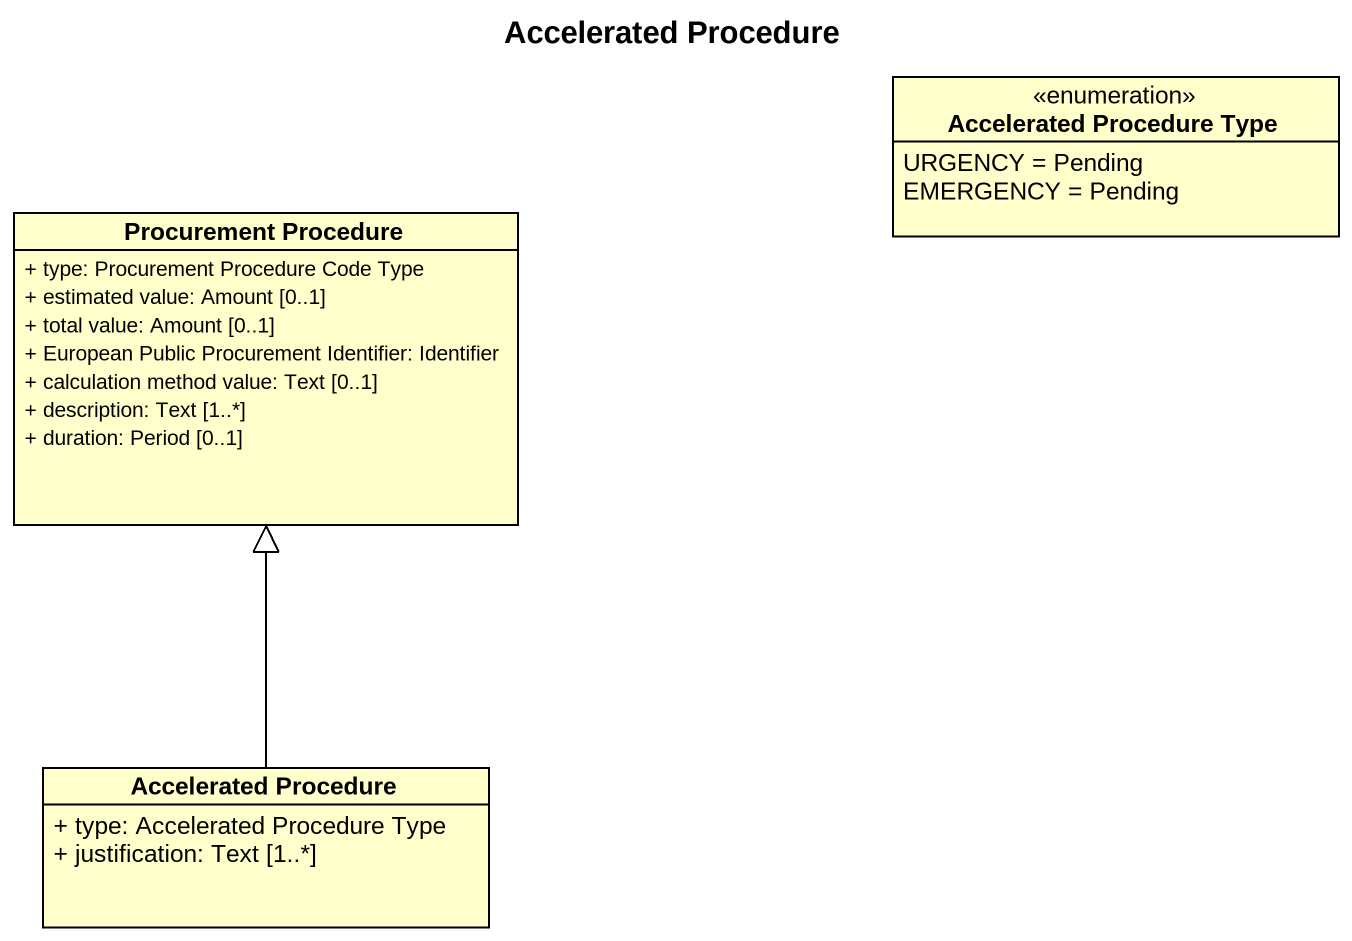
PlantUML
@startuml
title Accelerated Procedure
hide circle
hide empty members
skinparam classAttributeIconSize 0
enum "Accelerated Procedure Type" as Accelerated_Procedure_Type {
  URGENCY = Pending
  EMERGENCY = Pending
}
class "Procurement Procedure" as Procurement_Procedure {
  + type: Procurement Procedure Code Type
  + estimated value: Amount [0..1]
  + total value: Amount [0..1]
  + European Public Procurement Identifier: Identifier
  + calculation method value: Text [0..1]
  + description: Text [1..*]
  + duration: Period [0..1]
}
class "Accelerated Procedure" as Accelerated_Procedure {
  + type: Accelerated Procedure Type
  + justification: Text [1..*]
}
Accelerated_Procedure -up-|> Procurement_Procedure
@enduml
